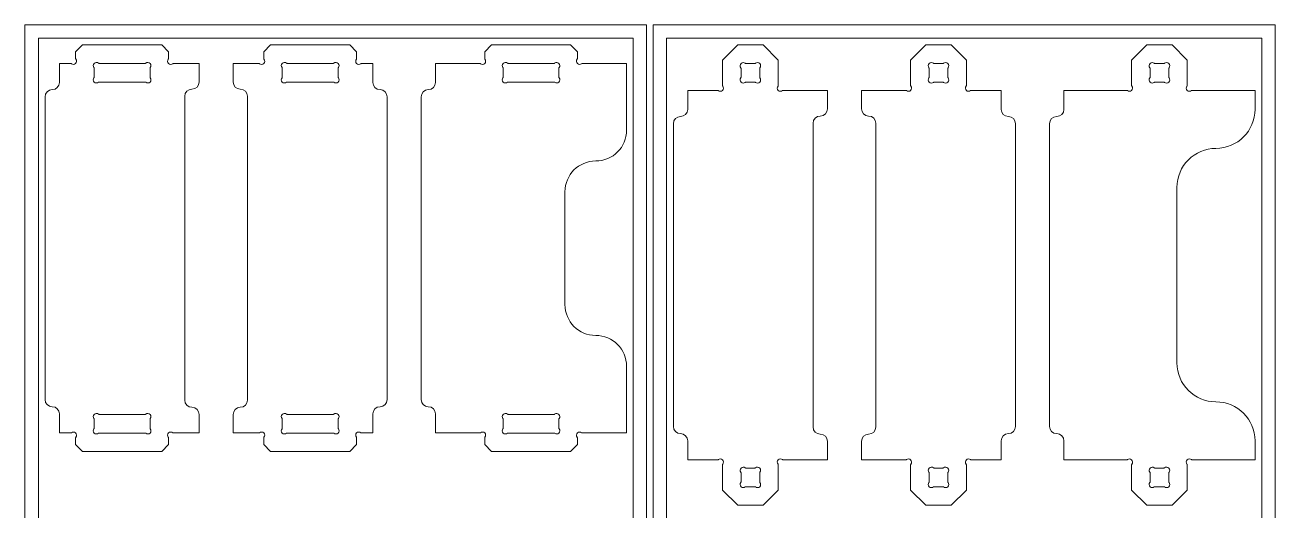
# Model space of a CAD drawing. Header units: millimetres. Extents: x 0 to 2440, y 0 to 1220.
# Drawn here: x 0 to 1217, y 747 to 1220 of the extents above; entities that cross this region are included whole.
import ezdxf

# ---------------------------------------------------------------- set-up
doc = ezdxf.new("R2010")
doc.units = ezdxf.units.MM

msp = doc.modelspace()

# ---------------------------------------------------------------- linework, layer by layer
at = {"color": 7, "linetype": 'Continuous', "lineweight": 15}
for p, q in [((605.1, 1220), (0, 1220)), ((0, 1220), (0, 0)), ((605.1, 0), (605.1, 1220)), ((1216.8, 1220), (611.6, 1220)), ((611.6, 1220), (611.6, 0)), ((1216.8, 0), (1216.8, 1220)), ((592.1, 1207), (13, 1207)), ((13, 1207), (13, 13)), ((592.1, 13), (592.1, 1207)), ((1203.8, 1207), (624.6, 1207)), ((624.6, 1207), (624.6, 13)), ((1203.8, 13), (1203.8, 1207)), ((49.3, 1193.9), (55.9, 1200.5)), ((49.3, 1187.3), (49.3, 1193.9)), ((55.9, 1200.5), (133.1, 1200.5)), ((133.1, 1200.5), (139.7, 1193.9)), ((139.7, 1193.9), (139.7, 1187.3)), ((239, 1200.5), (232.4, 1193.9)), ((232.4, 1193.9), (232.4, 1187.3)), ((316.1, 1200.5), (239, 1200.5)), ((322.8, 1193.9), (316.1, 1200.5)), ((322.8, 1187.3), (322.8, 1193.9)), ((447.5, 1193.9), (454.1, 1200.5)), ((447.5, 1187.3), (447.5, 1193.9)), ((454.1, 1200.5), (531.1, 1200.5)), ((531.1, 1200.5), (537.7, 1193.9)), ((537.7, 1193.9), (537.7, 1187.3)), ((679, 1185.7), (693.8, 1200.5)), ((693.8, 1200.5), (718.5, 1200.5)), ((718.5, 1200.5), (733.2, 1185.7)), ((876.9, 1200.5), (862.1, 1185.7)), ((901.5, 1200.5), (876.9, 1200.5)), ((916.3, 1185.7), (901.5, 1200.5)), ((1077.2, 1185.7), (1091.9, 1200.5)), ((1091.9, 1200.5), (1116.6, 1200.5)), ((1116.6, 1200.5), (1131.4, 1185.7)), ((33.5, 1182.5), (44.5, 1182.5)), ((33.5, 1164), (33.5, 1182.5)), ((72.1, 1182.6), (116.9, 1182.6)), ((144.5, 1182.5), (169.5, 1182.5)), ((169.5, 1182.5), (169.5, 1164.5)), ((227.6, 1182.5), (202.6, 1182.5)), ((202.6, 1182.5), (202.6, 1164.5)), ((300, 1182.6), (255.1, 1182.6)), ((338.6, 1182.5), (327.5, 1182.5)), ((338.6, 1164), (338.6, 1182.5)), ((399.6, 1182.5), (442.8, 1182.5)), ((399.6, 1164), (399.6, 1182.5)), ((470.3, 1182.6), (515, 1182.6)), ((542.5, 1182.5), (585.6, 1182.5)), ((585.6, 1182.5), (585.6, 1117.5)), ((679, 1161.1), (679, 1185.7)), ((701.8, 1182.5), (710.5, 1182.5)), ((733.2, 1185.7), (733.2, 1161.1)), ((862.1, 1185.7), (862.1, 1161.1)), ((893.5, 1182.5), (884.9, 1182.5)), ((916.3, 1161.1), (916.3, 1185.7)), ((1077.2, 1161.1), (1077.2, 1185.7)), ((1099.9, 1182.5), (1108.6, 1182.5)), ((1131.4, 1185.7), (1131.4, 1161.1)), ((67.3, 1169.2), (67.3, 1177.8)), ((121.7, 1177.8), (121.7, 1169.2)), ((250.4, 1177.8), (250.4, 1169.2)), ((304.8, 1169.2), (304.8, 1177.8)), ((465.5, 1169.2), (465.5, 1177.8)), ((519.7, 1177.8), (519.7, 1169.2)), ((697, 1169.1), (697, 1177.7)), ((715.2, 1177.7), (715.2, 1169.1)), ((880.1, 1177.7), (880.1, 1169.1)), ((898.3, 1169.1), (898.3, 1177.7)), ((1095.2, 1169.1), (1095.2, 1177.7)), ((1113.4, 1177.7), (1113.4, 1169.1)), ((116.9, 1164.4), (72.1, 1164.4)), ((255.1, 1164.4), (300, 1164.4)), ((515, 1164.4), (470.3, 1164.4)), ((645.1, 1156.3), (674.3, 1156.3)), ((645.1, 1137.8), (645.1, 1156.3)), ((710.5, 1164.3), (701.8, 1164.3)), ((738, 1156.3), (781.1, 1156.3)), ((781.1, 1156.3), (781.1, 1138.3)), ((857.3, 1156.3), (814.2, 1156.3)), ((814.2, 1156.3), (814.2, 1138.3)), ((884.9, 1164.3), (893.5, 1164.3)), ((950.2, 1156.3), (921.1, 1156.3)), ((950.2, 1137.8), (950.2, 1156.3)), ((1011.3, 1156.3), (1072.4, 1156.3)), ((1011.3, 1137.8), (1011.3, 1156.3)), ((1108.6, 1164.3), (1099.9, 1164.3)), ((1136.1, 1156.3), (1197.3, 1156.3)), ((1197.3, 1156.3), (1197.3, 1137.8)), ((19.5, 1150), (19.5, 855)), ((155.5, 854.5), (155.5, 1150.5)), ((216.6, 1150.5), (216.6, 854.5)), ((352.6, 855), (352.6, 1150)), ((385.6, 1150), (385.6, 855)), ((631.1, 1123.8), (631.1, 828.8)), ((767.1, 828.3), (767.1, 1124.3)), ((828.2, 1124.3), (828.2, 828.3)), ((964.2, 828.8), (964.2, 1123.8)), ((997.3, 1123.8), (997.3, 828.8)), ((1121.3, 890.8), (1121.3, 1061.8)), ((525.6, 947.5), (525.6, 1057.5)), ((585.6, 822.5), (585.6, 887.5)), ((33.5, 841), (33.5, 822.5)), ((116.9, 840.6), (72.1, 840.6)), ((169.5, 822.5), (169.5, 840.5)), ((202.6, 822.5), (202.6, 840.5)), ((255.1, 840.6), (300, 840.6)), ((338.6, 841), (338.6, 822.5)), ((399.6, 841), (399.6, 822.5)), ((515, 840.6), (470.3, 840.6)), ((67.3, 835.8), (67.3, 827.2)), ((121.7, 827.2), (121.7, 835.8)), ((250.4, 827.2), (250.4, 835.8)), ((304.8, 835.8), (304.8, 827.2)), ((465.5, 835.8), (465.5, 827.2)), ((519.7, 827.2), (519.7, 835.8)), ((33.5, 822.5), (44.5, 822.5)), ((49.3, 817.7), (49.3, 811.1)), ((72.1, 822.4), (116.9, 822.4)), ((139.7, 811.1), (139.7, 817.7)), ((144.5, 822.5), (169.5, 822.5)), ((227.6, 822.5), (202.6, 822.5)), ((232.4, 811.1), (232.4, 817.7)), ((300, 822.4), (255.1, 822.4)), ((322.8, 817.7), (322.8, 811.1)), ((338.6, 822.5), (327.5, 822.5)), ((399.6, 822.5), (442.8, 822.5)), ((447.5, 817.7), (447.5, 811.1)), ((470.3, 822.4), (515, 822.4)), ((537.7, 811.1), (537.7, 817.7)), ((542.5, 822.5), (585.6, 822.5)), ((49.3, 811.1), (55.9, 804.5)), ((55.9, 804.5), (133.1, 804.5)), ((133.1, 804.5), (139.7, 811.1)), ((239, 804.5), (232.4, 811.1)), ((316.1, 804.5), (239, 804.5)), ((322.8, 811.1), (316.1, 804.5)), ((447.5, 811.1), (454.1, 804.5)), ((454.1, 804.5), (531.1, 804.5)), ((531.1, 804.5), (537.7, 811.1)), ((645.1, 814.8), (645.1, 796.3)), ((781.1, 796.3), (781.1, 814.3)), ((814.2, 796.3), (814.2, 814.3)), ((950.2, 814.8), (950.2, 796.3)), ((1011.3, 814.8), (1011.3, 796.3)), ((1197.3, 796.3), (1197.3, 814.8)), ((645.1, 796.3), (674.3, 796.3)), ((679, 791.5), (679, 766.9)), ((733.2, 766.9), (733.2, 791.5)), ((738, 796.3), (781.1, 796.3)), ((857.3, 796.3), (814.2, 796.3)), ((862.1, 766.9), (862.1, 791.5)), ((916.3, 791.5), (916.3, 766.9)), ((950.2, 796.3), (921.1, 796.3)), ((1011.3, 796.3), (1072.4, 796.3)), ((1077.2, 791.5), (1077.2, 766.9)), ((1131.4, 766.9), (1131.4, 791.5)), ((1136.1, 796.3), (1197.3, 796.3)), ((697, 783.5), (697, 774.9)), ((710.5, 788.3), (701.8, 788.3)), ((715.2, 774.9), (715.2, 783.5)), ((880.1, 774.9), (880.1, 783.5)), ((884.9, 788.3), (893.5, 788.3)), ((898.3, 783.5), (898.3, 774.9)), ((1095.2, 783.5), (1095.2, 774.9)), ((1108.6, 788.3), (1099.9, 788.3)), ((1113.4, 774.9), (1113.4, 783.5)), ((679, 766.9), (693.8, 752.1)), ((701.8, 770.1), (710.5, 770.1)), ((718.5, 752.1), (733.2, 766.9)), ((876.9, 752.1), (862.1, 766.9)), ((893.5, 770.1), (884.9, 770.1)), ((916.3, 766.9), (901.5, 752.1)), ((1077.2, 766.9), (1091.9, 752.1)), ((1099.9, 770.1), (1108.6, 770.1)), ((1116.6, 752.1), (1131.4, 766.9)), ((693.8, 752.1), (718.5, 752.1)), ((901.5, 752.1), (876.9, 752.1)), ((1091.9, 752.1), (1116.6, 752.1))]:
    msp.add_line(p, q, dxfattribs=at)
for centre, radius, start, end in [((44.5, 1181.5), 1, 51.1275, 90), ((44.5, 1181.5), 1, 51.1275, 90), ((47.1, 1184.7), 3.1, 231.1275, 38.8725), ((47.1, 1184.7), 3.1, 231.1275, 38.8725), ((50.3, 1187.3), 1, 180, 218.8725), ((50.3, 1187.3), 1, 180, 218.8725), ((69.5, 1180.4), 3.1, 51.1275, 218.8725), ((69.5, 1180.4), 3.1, 51.1275, 218.8725), ((72.1, 1183.6), 1, 231.1275, 270), ((72.1, 1183.6), 1, 231.1275, 270), ((116.9, 1183.6), 1, 270, 308.8725), ((116.9, 1183.6), 1, 270, 308.8725), ((119.5, 1180.4), 3.1, 321.1275, 128.8725), ((119.5, 1180.4), 3.1, 321.1275, 128.8725), ((141.9, 1184.7), 3.1, 141.1275, 308.8725), ((141.9, 1184.7), 3.1, 141.1275, 308.8725), ((138.7, 1187.3), 1, 321.1275, 0), ((138.7, 1187.3), 1, 321.1275, 0), ((144.5, 1181.5), 1, 90, 128.8725), ((144.5, 1181.5), 1, 90, 128.8725), ((227.6, 1181.5), 1, 51.1275, 90), ((227.6, 1181.5), 1, 51.1275, 90), ((230.2, 1184.7), 3.1, 231.1275, 38.8725), ((230.2, 1184.7), 3.1, 231.1275, 38.8725), ((233.4, 1187.3), 1, 180, 218.8725), ((233.4, 1187.3), 1, 180, 218.8725), ((252.6, 1180.4), 3.1, 51.1275, 218.8725), ((252.6, 1180.4), 3.1, 51.1275, 218.8725), ((255.1, 1183.6), 1, 231.1275, 270), ((255.1, 1183.6), 1, 231.1275, 270), ((300, 1183.6), 1, 270, 308.8725), ((300, 1183.6), 1, 270, 308.8725), ((302.6, 1180.4), 3.1, 321.1275, 128.8725), ((302.6, 1180.4), 3.1, 321.1275, 128.8725), ((325, 1184.7), 3.1, 141.1275, 308.8725), ((325, 1184.7), 3.1, 141.1275, 308.8725), ((321.8, 1187.3), 1, 321.1275, 0), ((321.8, 1187.3), 1, 321.1275, 0), ((327.5, 1181.5), 1, 90, 128.8725), ((327.5, 1181.5), 1, 90, 128.8725), ((442.8, 1181.5), 1, 51.1275, 90), ((442.8, 1181.5), 1, 51.1275, 90), ((445.3, 1184.7), 3.1, 231.1275, 38.8725), ((445.3, 1184.7), 3.1, 231.1275, 38.8725), ((448.5, 1187.3), 1, 180, 218.8725), ((448.5, 1187.3), 1, 180, 218.8725), ((467.7, 1180.4), 3.1, 51.1275, 218.8725), ((467.7, 1180.4), 3.1, 51.1275, 218.8725), ((470.3, 1183.6), 1, 231.1275, 270), ((470.3, 1183.6), 1, 231.1275, 270), ((515, 1183.6), 1, 270, 308.8725), ((515, 1183.6), 1, 270, 308.8725), ((517.5, 1180.4), 3.1, 321.1275, 128.8725), ((517.5, 1180.4), 3.1, 321.1275, 128.8725), ((539.9, 1184.7), 3.1, 141.1275, 308.8725), ((539.9, 1184.7), 3.1, 141.1275, 308.8725), ((536.7, 1187.3), 1, 321.1275, 0), ((536.7, 1187.3), 1, 321.1275, 0), ((542.5, 1181.5), 1, 90, 128.8725), ((542.5, 1181.5), 1, 90, 128.8725), ((699.2, 1180.3), 3.1, 51.1275, 218.8725), ((699.2, 1180.3), 3.1, 51.1275, 218.8725), ((701.8, 1183.5), 1, 231.1275, 270), ((701.8, 1183.5), 1, 231.1275, 270), ((710.5, 1183.5), 1, 270, 308.8725), ((710.5, 1183.5), 1, 270, 308.8725), ((713, 1180.3), 3.1, 321.1275, 128.8725), ((713, 1180.3), 3.1, 321.1275, 128.8725), ((882.3, 1180.3), 3.1, 51.1275, 218.8725), ((882.3, 1180.3), 3.1, 51.1275, 218.8725), ((884.9, 1183.5), 1, 231.1275, 270), ((884.9, 1183.5), 1, 231.1275, 270), ((893.5, 1183.5), 1, 270, 308.8725), ((893.5, 1183.5), 1, 270, 308.8725), ((896.1, 1180.3), 3.1, 321.1275, 128.8725), ((896.1, 1180.3), 3.1, 321.1275, 128.8725), ((1097.3, 1180.3), 3.1, 51.1275, 218.8725), ((1097.3, 1180.3), 3.1, 51.1275, 218.8725), ((1099.9, 1183.5), 1, 231.1275, 270), ((1099.9, 1183.5), 1, 231.1275, 270), ((1108.6, 1183.5), 1, 270, 308.8725), ((1108.6, 1183.5), 1, 270, 308.8725), ((1111.2, 1180.3), 3.1, 321.1275, 128.8725), ((1111.2, 1180.3), 3.1, 321.1275, 128.8725), ((69.5, 1166.6), 3.1, 141.1275, 308.8725), ((69.5, 1166.6), 3.1, 141.1275, 308.8725), ((66.3, 1177.8), 1, 0, 38.8725), ((66.3, 1177.8), 1, 0, 38.8725), ((66.3, 1169.2), 1, 321.1275, 0), ((66.3, 1169.2), 1, 321.1275, 0), ((119.5, 1166.6), 3.1, 231.1275, 38.8725), ((119.5, 1166.6), 3.1, 231.1275, 38.8725), ((122.7, 1177.8), 1, 141.1275, 180), ((122.7, 1177.8), 1, 141.1275, 180), ((122.7, 1169.2), 1, 180, 218.8725), ((122.7, 1169.2), 1, 180, 218.8725), ((252.6, 1166.6), 3.1, 141.1275, 308.8725), ((252.6, 1166.6), 3.1, 141.1275, 308.8725), ((249.4, 1177.8), 1, 0, 38.8725), ((249.4, 1177.8), 1, 0, 38.8725), ((249.4, 1169.2), 1, 321.1275, 0), ((249.4, 1169.2), 1, 321.1275, 0), ((302.6, 1166.6), 3.1, 231.1275, 38.8725), ((302.6, 1166.6), 3.1, 231.1275, 38.8725), ((305.8, 1177.8), 1, 141.1275, 180), ((305.8, 1177.8), 1, 141.1275, 180), ((305.8, 1169.2), 1, 180, 218.8725), ((305.8, 1169.2), 1, 180, 218.8725), ((467.7, 1166.6), 3.1, 141.1275, 308.8725), ((467.7, 1166.6), 3.1, 141.1275, 308.8725), ((464.5, 1177.8), 1, 0, 38.8725), ((464.5, 1177.8), 1, 0, 38.8725), ((464.5, 1169.2), 1, 321.1275, 0), ((464.5, 1169.2), 1, 321.1275, 0), ((517.5, 1166.6), 3.1, 231.1275, 38.8725), ((517.5, 1166.6), 3.1, 231.1275, 38.8725), ((520.7, 1177.8), 1, 141.1275, 180), ((520.7, 1177.8), 1, 141.1275, 180), ((520.7, 1169.2), 1, 180, 218.8725), ((520.7, 1169.2), 1, 180, 218.8725), ((699.2, 1166.5), 3.1, 141.1275, 308.8725), ((699.2, 1166.5), 3.1, 141.1275, 308.8725), ((696, 1177.7), 1, 0, 38.8725), ((696, 1177.7), 1, 0, 38.8725), ((696, 1169.1), 1, 321.1275, 0), ((696, 1169.1), 1, 321.1275, 0), ((713, 1166.5), 3.1, 231.1275, 38.8725), ((713, 1166.5), 3.1, 231.1275, 38.8725), ((716.2, 1177.7), 1, 141.1275, 180), ((716.2, 1177.7), 1, 141.1275, 180), ((716.2, 1169.1), 1, 180, 218.8725), ((716.2, 1169.1), 1, 180, 218.8725), ((882.3, 1166.5), 3.1, 141.1275, 308.8725), ((882.3, 1166.5), 3.1, 141.1275, 308.8725), ((879.1, 1177.7), 1, 0, 38.8725), ((879.1, 1177.7), 1, 0, 38.8725), ((879.1, 1169.1), 1, 321.1275, 0), ((879.1, 1169.1), 1, 321.1275, 0), ((896.1, 1166.5), 3.1, 231.1275, 38.8725), ((896.1, 1166.5), 3.1, 231.1275, 38.8725), ((899.3, 1177.7), 1, 141.1275, 180), ((899.3, 1177.7), 1, 141.1275, 180), ((899.3, 1169.1), 1, 180, 218.8725), ((899.3, 1169.1), 1, 180, 218.8725), ((1097.3, 1166.5), 3.1, 141.1275, 308.8725), ((1097.3, 1166.5), 3.1, 141.1275, 308.8725), ((1094.2, 1177.7), 1, 0, 38.8725), ((1094.2, 1177.7), 1, 0, 38.8725), ((1094.2, 1169.1), 1, 321.1275, 0), ((1094.2, 1169.1), 1, 321.1275, 0), ((1111.2, 1166.5), 3.1, 231.1275, 38.8725), ((1111.2, 1166.5), 3.1, 231.1275, 38.8725), ((1114.4, 1177.7), 1, 141.1275, 180), ((1114.4, 1177.7), 1, 141.1275, 180), ((1114.4, 1169.1), 1, 180, 218.8725), ((1114.4, 1169.1), 1, 180, 218.8725), ((26.5, 1150), 7, 90, 180), ((26.5, 1150), 7, 90, 180), ((26.5, 1164), 7, 270, 0), ((26.5, 1164), 7, 270, 0), ((72.1, 1163.4), 1, 90, 128.8725), ((72.1, 1163.4), 1, 90, 128.8725), ((116.9, 1163.4), 1, 51.1275, 90), ((116.9, 1163.4), 1, 51.1275, 90), ((162.5, 1150.5), 7, 90, 180), ((162.5, 1150.5), 7, 90, 180), ((162.5, 1164.5), 7, 270, 0), ((162.5, 1164.5), 7, 270, 0), ((209.6, 1164.5), 7, 180, 270), ((209.6, 1164.5), 7, 180, 270), ((209.6, 1150.5), 7, 0, 90), ((209.6, 1150.5), 7, 0, 90), ((255.1, 1163.4), 1, 90, 128.8725), ((255.1, 1163.4), 1, 90, 128.8725), ((300, 1163.4), 1, 51.1275, 90), ((300, 1163.4), 1, 51.1275, 90), ((345.6, 1164), 7, 180, 270), ((345.6, 1164), 7, 180, 270), ((345.6, 1150), 7, 0, 90), ((345.6, 1150), 7, 0, 90), ((392.6, 1150), 7, 90, 180), ((392.6, 1150), 7, 90, 180), ((392.6, 1164), 7, 270, 0), ((392.6, 1164), 7, 270, 0), ((470.3, 1163.4), 1, 90, 128.8725), ((470.3, 1163.4), 1, 90, 128.8725), ((515, 1163.4), 1, 51.1275, 90), ((515, 1163.4), 1, 51.1275, 90), ((674.3, 1155.3), 1, 51.1275, 90), ((674.3, 1155.3), 1, 51.1275, 90), ((676.8, 1158.5), 3.1, 231.1275, 38.8725), ((676.8, 1158.5), 3.1, 231.1275, 38.8725), ((680, 1161.1), 1, 180, 218.8725), ((680, 1161.1), 1, 180, 218.8725), ((701.8, 1163.3), 1, 90, 128.8725), ((701.8, 1163.3), 1, 90, 128.8725), ((710.5, 1163.3), 1, 51.1275, 90), ((710.5, 1163.3), 1, 51.1275, 90), ((735.4, 1158.5), 3.1, 141.1275, 308.8725), ((735.4, 1158.5), 3.1, 141.1275, 308.8725), ((732.2, 1161.1), 1, 321.1275, 0), ((732.2, 1161.1), 1, 321.1275, 0), ((738, 1155.3), 1, 90, 128.8725), ((738, 1155.3), 1, 90, 128.8725), ((857.3, 1155.3), 1, 51.1275, 90), ((857.3, 1155.3), 1, 51.1275, 90), ((859.9, 1158.5), 3.1, 231.1275, 38.8725), ((859.9, 1158.5), 3.1, 231.1275, 38.8725), ((863.1, 1161.1), 1, 180, 218.8725), ((863.1, 1161.1), 1, 180, 218.8725), ((884.9, 1163.3), 1, 90, 128.8725), ((884.9, 1163.3), 1, 90, 128.8725), ((893.5, 1163.3), 1, 51.1275, 90), ((893.5, 1163.3), 1, 51.1275, 90), ((918.5, 1158.5), 3.1, 141.1275, 308.8725), ((918.5, 1158.5), 3.1, 141.1275, 308.8725), ((915.3, 1161.1), 1, 321.1275, 0), ((915.3, 1161.1), 1, 321.1275, 0), ((921.1, 1155.3), 1, 90, 128.8725), ((921.1, 1155.3), 1, 90, 128.8725), ((1072.4, 1155.3), 1, 51.1275, 90), ((1072.4, 1155.3), 1, 51.1275, 90), ((1075, 1158.5), 3.1, 231.1275, 38.8725), ((1075, 1158.5), 3.1, 231.1275, 38.8725), ((1078.2, 1161.1), 1, 180, 218.8725), ((1078.2, 1161.1), 1, 180, 218.8725), ((1099.9, 1163.3), 1, 90, 128.8725), ((1099.9, 1163.3), 1, 90, 128.8725), ((1108.6, 1163.3), 1, 51.1275, 90), ((1108.6, 1163.3), 1, 51.1275, 90), ((1133.5, 1158.5), 3.1, 141.1275, 308.8725), ((1133.5, 1158.5), 3.1, 141.1275, 308.8725), ((1130.4, 1161.1), 1, 321.1275, 0), ((1130.4, 1161.1), 1, 321.1275, 0), ((1136.1, 1155.3), 1, 90, 128.8725), ((1136.1, 1155.3), 1, 90, 128.8725), ((638.1, 1137.8), 7, 270, 0), ((638.1, 1137.8), 7, 270, 0), ((774.1, 1138.3), 7, 270, 0), ((774.1, 1138.3), 7, 270, 0), ((821.2, 1138.3), 7, 180, 270), ((821.2, 1138.3), 7, 180, 270), ((957.2, 1137.8), 7, 180, 270), ((957.2, 1137.8), 7, 180, 270), ((1004.3, 1137.8), 7, 270, 0), ((1004.3, 1137.8), 7, 270, 0), ((1159.3, 1137.8), 38, 270, 0), ((1159.3, 1137.8), 38, 270, 0), ((638.1, 1123.8), 7, 90, 180), ((638.1, 1123.8), 7, 90, 180), ((774.1, 1124.3), 7, 90, 180), ((774.1, 1124.3), 7, 90, 180), ((821.2, 1124.3), 7, 0, 90), ((821.2, 1124.3), 7, 0, 90), ((957.2, 1123.8), 7, 0, 90), ((957.2, 1123.8), 7, 0, 90), ((1004.3, 1123.8), 7, 90, 180), ((1004.3, 1123.8), 7, 90, 180), ((555.6, 1117.5), 30, 270, 0), ((555.6, 1117.5), 30, 270, 0), ((1159.3, 1061.8), 38, 90, 180), ((1159.3, 1061.8), 38, 90, 180), ((555.6, 1057.5), 30, 90, 180), ((555.6, 1057.5), 30, 90, 180), ((555.6, 947.5), 30, 180, 270), ((555.6, 947.5), 30, 180, 270), ((555.6, 887.5), 30, 0, 90), ((555.6, 887.5), 30, 0, 90), ((1159.3, 890.8), 38, 180, 270), ((1159.3, 890.8), 38, 180, 270), ((26.5, 855), 7, 180, 270), ((26.5, 855), 7, 180, 270), ((162.5, 854.5), 7, 180, 270), ((162.5, 854.5), 7, 180, 270), ((209.6, 854.5), 7, 270, 0), ((209.6, 854.5), 7, 270, 0), ((345.6, 855), 7, 270, 0), ((345.6, 855), 7, 270, 0), ((392.6, 855), 7, 180, 270), ((392.6, 855), 7, 180, 270), ((1159.3, 814.8), 38, 0, 90), ((1159.3, 814.8), 38, 0, 90), ((26.5, 841), 7, 0, 90), ((26.5, 841), 7, 0, 90), ((69.5, 838.4), 3.1, 51.1275, 218.8725), ((69.5, 838.4), 3.1, 51.1275, 218.8725), ((72.1, 841.6), 1, 231.1275, 270), ((72.1, 841.6), 1, 231.1275, 270), ((116.9, 841.6), 1, 270, 308.8725), ((116.9, 841.6), 1, 270, 308.8725), ((119.5, 838.4), 3.1, 321.1275, 128.8725), ((119.5, 838.4), 3.1, 321.1275, 128.8725), ((162.5, 840.5), 7, 0, 90), ((162.5, 840.5), 7, 0, 90), ((209.6, 840.5), 7, 90, 180), ((209.6, 840.5), 7, 90, 180), ((252.6, 838.4), 3.1, 51.1275, 218.8725), ((252.6, 838.4), 3.1, 51.1275, 218.8725), ((255.1, 841.6), 1, 231.1275, 270), ((255.1, 841.6), 1, 231.1275, 270), ((300, 841.6), 1, 270, 308.8725), ((300, 841.6), 1, 270, 308.8725), ((302.6, 838.4), 3.1, 321.1275, 128.8725), ((302.6, 838.4), 3.1, 321.1275, 128.8725), ((345.6, 841), 7, 90, 180), ((345.6, 841), 7, 90, 180), ((392.6, 841), 7, 0, 90), ((392.6, 841), 7, 0, 90), ((467.7, 838.4), 3.1, 51.1275, 218.8725), ((467.7, 838.4), 3.1, 51.1275, 218.8725), ((470.3, 841.6), 1, 231.1275, 270), ((470.3, 841.6), 1, 231.1275, 270), ((515, 841.6), 1, 270, 308.8725), ((515, 841.6), 1, 270, 308.8725), ((517.5, 838.4), 3.1, 321.1275, 128.8725), ((517.5, 838.4), 3.1, 321.1275, 128.8725), ((66.3, 835.8), 1, 0, 38.8725), ((66.3, 835.8), 1, 0, 38.8725), ((122.7, 835.8), 1, 141.1275, 180), ((122.7, 835.8), 1, 141.1275, 180), ((249.4, 835.8), 1, 0, 38.8725), ((249.4, 835.8), 1, 0, 38.8725), ((305.8, 835.8), 1, 141.1275, 180), ((305.8, 835.8), 1, 141.1275, 180), ((464.5, 835.8), 1, 0, 38.8725), ((464.5, 835.8), 1, 0, 38.8725), ((520.7, 835.8), 1, 141.1275, 180), ((520.7, 835.8), 1, 141.1275, 180), ((638.1, 828.8), 7, 180, 270), ((638.1, 828.8), 7, 180, 270), ((774.1, 828.3), 7, 180, 270), ((774.1, 828.3), 7, 180, 270), ((821.2, 828.3), 7, 270, 0), ((821.2, 828.3), 7, 270, 0), ((957.2, 828.8), 7, 270, 0), ((957.2, 828.8), 7, 270, 0), ((1004.3, 828.8), 7, 180, 270), ((1004.3, 828.8), 7, 180, 270), ((44.5, 823.5), 1, 270, 308.8725), ((44.5, 823.5), 1, 270, 308.8725), ((47.1, 820.3), 3.1, 321.1275, 128.8725), ((47.1, 820.3), 3.1, 321.1275, 128.8725), ((50.3, 817.7), 1, 141.1275, 180), ((50.3, 817.7), 1, 141.1275, 180), ((69.5, 824.6), 3.1, 141.1275, 308.8725), ((69.5, 824.6), 3.1, 141.1275, 308.8725), ((66.3, 827.2), 1, 321.1275, 0), ((66.3, 827.2), 1, 321.1275, 0), ((72.1, 821.4), 1, 90, 128.8725), ((72.1, 821.4), 1, 90, 128.8725), ((116.9, 821.4), 1, 51.1275, 90), ((116.9, 821.4), 1, 51.1275, 90), ((119.5, 824.6), 3.1, 231.1275, 38.8725), ((119.5, 824.6), 3.1, 231.1275, 38.8725), ((122.7, 827.2), 1, 180, 218.8725), ((122.7, 827.2), 1, 180, 218.8725), ((141.9, 820.3), 3.1, 51.1275, 218.8725), ((141.9, 820.3), 3.1, 51.1275, 218.8725), ((138.7, 817.7), 1, 0, 38.8725), ((138.7, 817.7), 1, 0, 38.8725), ((144.5, 823.5), 1, 231.1275, 270), ((144.5, 823.5), 1, 231.1275, 270), ((227.6, 823.5), 1, 270, 308.8725), ((227.6, 823.5), 1, 270, 308.8725), ((230.2, 820.3), 3.1, 321.1275, 128.8725), ((230.2, 820.3), 3.1, 321.1275, 128.8725), ((233.4, 817.7), 1, 141.1275, 180), ((233.4, 817.7), 1, 141.1275, 180), ((252.6, 824.6), 3.1, 141.1275, 308.8725), ((252.6, 824.6), 3.1, 141.1275, 308.8725), ((249.4, 827.2), 1, 321.1275, 0), ((249.4, 827.2), 1, 321.1275, 0), ((255.1, 821.4), 1, 90, 128.8725), ((255.1, 821.4), 1, 90, 128.8725), ((300, 821.4), 1, 51.1275, 90), ((300, 821.4), 1, 51.1275, 90), ((302.6, 824.6), 3.1, 231.1275, 38.8725), ((302.6, 824.6), 3.1, 231.1275, 38.8725), ((305.8, 827.2), 1, 180, 218.8725), ((305.8, 827.2), 1, 180, 218.8725), ((325, 820.3), 3.1, 51.1275, 218.8725), ((325, 820.3), 3.1, 51.1275, 218.8725), ((321.8, 817.7), 1, 0, 38.8725), ((321.8, 817.7), 1, 0, 38.8725), ((327.5, 823.5), 1, 231.1275, 270), ((327.5, 823.5), 1, 231.1275, 270), ((442.8, 823.5), 1, 270, 308.8725), ((442.8, 823.5), 1, 270, 308.8725), ((445.3, 820.3), 3.1, 321.1275, 128.8725), ((445.3, 820.3), 3.1, 321.1275, 128.8725), ((448.5, 817.7), 1, 141.1275, 180), ((448.5, 817.7), 1, 141.1275, 180), ((467.7, 824.6), 3.1, 141.1275, 308.8725), ((467.7, 824.6), 3.1, 141.1275, 308.8725), ((464.5, 827.2), 1, 321.1275, 0), ((464.5, 827.2), 1, 321.1275, 0), ((470.3, 821.4), 1, 90, 128.8725), ((470.3, 821.4), 1, 90, 128.8725), ((515, 821.4), 1, 51.1275, 90), ((515, 821.4), 1, 51.1275, 90), ((517.5, 824.6), 3.1, 231.1275, 38.8725), ((517.5, 824.6), 3.1, 231.1275, 38.8725), ((520.7, 827.2), 1, 180, 218.8725), ((520.7, 827.2), 1, 180, 218.8725), ((539.9, 820.3), 3.1, 51.1275, 218.8725), ((539.9, 820.3), 3.1, 51.1275, 218.8725), ((536.7, 817.7), 1, 0, 38.8725), ((536.7, 817.7), 1, 0, 38.8725), ((542.5, 823.5), 1, 231.1275, 270), ((542.5, 823.5), 1, 231.1275, 270), ((638.1, 814.8), 7, 0, 90), ((638.1, 814.8), 7, 0, 90), ((774.1, 814.3), 7, 0, 90), ((774.1, 814.3), 7, 0, 90), ((821.2, 814.3), 7, 90, 180), ((821.2, 814.3), 7, 90, 180), ((957.2, 814.8), 7, 90, 180), ((957.2, 814.8), 7, 90, 180), ((1004.3, 814.8), 7, 0, 90), ((1004.3, 814.8), 7, 0, 90), ((674.3, 797.3), 1, 270, 308.8725), ((674.3, 797.3), 1, 270, 308.8725), ((676.8, 794.1), 3.1, 321.1275, 128.8725), ((676.8, 794.1), 3.1, 321.1275, 128.8725), ((680, 791.5), 1, 141.1275, 180), ((680, 791.5), 1, 141.1275, 180), ((735.4, 794.1), 3.1, 51.1275, 218.8725), ((735.4, 794.1), 3.1, 51.1275, 218.8725), ((732.2, 791.5), 1, 0, 38.8725), ((732.2, 791.5), 1, 0, 38.8725), ((738, 797.3), 1, 231.1275, 270), ((738, 797.3), 1, 231.1275, 270), ((857.3, 797.3), 1, 270, 308.8725), ((857.3, 797.3), 1, 270, 308.8725), ((859.9, 794.1), 3.1, 321.1275, 128.8725), ((859.9, 794.1), 3.1, 321.1275, 128.8725), ((863.1, 791.5), 1, 141.1275, 180), ((863.1, 791.5), 1, 141.1275, 180), ((918.5, 794.1), 3.1, 51.1275, 218.8725), ((918.5, 794.1), 3.1, 51.1275, 218.8725), ((915.3, 791.5), 1, 0, 38.8725), ((915.3, 791.5), 1, 0, 38.8725), ((921.1, 797.3), 1, 231.1275, 270), ((921.1, 797.3), 1, 231.1275, 270), ((1072.4, 797.3), 1, 270, 308.8725), ((1072.4, 797.3), 1, 270, 308.8725), ((1075, 794.1), 3.1, 321.1275, 128.8725), ((1075, 794.1), 3.1, 321.1275, 128.8725), ((1078.2, 791.5), 1, 141.1275, 180), ((1078.2, 791.5), 1, 141.1275, 180), ((1133.5, 794.1), 3.1, 51.1275, 218.8725), ((1133.5, 794.1), 3.1, 51.1275, 218.8725), ((1130.4, 791.5), 1, 0, 38.8725), ((1130.4, 791.5), 1, 0, 38.8725), ((1136.1, 797.3), 1, 231.1275, 270), ((1136.1, 797.3), 1, 231.1275, 270), ((699.2, 786.1), 3.1, 51.1275, 218.8725), ((699.2, 786.1), 3.1, 51.1275, 218.8725), ((696, 783.5), 1, 0, 38.8725), ((696, 783.5), 1, 0, 38.8725), ((701.8, 789.3), 1, 231.1275, 270), ((701.8, 789.3), 1, 231.1275, 270), ((710.5, 789.3), 1, 270, 308.8725), ((710.5, 789.3), 1, 270, 308.8725), ((713, 786.1), 3.1, 321.1275, 128.8725), ((713, 786.1), 3.1, 321.1275, 128.8725), ((716.2, 783.5), 1, 141.1275, 180), ((716.2, 783.5), 1, 141.1275, 180), ((882.3, 786.1), 3.1, 51.1275, 218.8725), ((882.3, 786.1), 3.1, 51.1275, 218.8725), ((879.1, 783.5), 1, 0, 38.8725), ((879.1, 783.5), 1, 0, 38.8725), ((884.9, 789.3), 1, 231.1275, 270), ((884.9, 789.3), 1, 231.1275, 270), ((893.5, 789.3), 1, 270, 308.8725), ((893.5, 789.3), 1, 270, 308.8725), ((896.1, 786.1), 3.1, 321.1275, 128.8725), ((896.1, 786.1), 3.1, 321.1275, 128.8725), ((899.3, 783.5), 1, 141.1275, 180), ((899.3, 783.5), 1, 141.1275, 180), ((1097.3, 786.1), 3.1, 51.1275, 218.8725), ((1097.3, 786.1), 3.1, 51.1275, 218.8725), ((1094.2, 783.5), 1, 0, 38.8725), ((1094.2, 783.5), 1, 0, 38.8725), ((1099.9, 789.3), 1, 231.1275, 270), ((1099.9, 789.3), 1, 231.1275, 270), ((1108.6, 789.3), 1, 270, 308.8725), ((1108.6, 789.3), 1, 270, 308.8725), ((1111.2, 786.1), 3.1, 321.1275, 128.8725), ((1111.2, 786.1), 3.1, 321.1275, 128.8725), ((1114.4, 783.5), 1, 141.1275, 180), ((1114.4, 783.5), 1, 141.1275, 180), ((699.2, 772.3), 3.1, 141.1275, 308.8725), ((699.2, 772.3), 3.1, 141.1275, 308.8725), ((696, 774.9), 1, 321.1275, 0), ((696, 774.9), 1, 321.1275, 0), ((701.8, 769.1), 1, 90, 128.8725), ((701.8, 769.1), 1, 90, 128.8725), ((710.5, 769.1), 1, 51.1275, 90), ((710.5, 769.1), 1, 51.1275, 90), ((713, 772.3), 3.1, 231.1275, 38.8725), ((713, 772.3), 3.1, 231.1275, 38.8725), ((716.2, 774.9), 1, 180, 218.8725), ((716.2, 774.9), 1, 180, 218.8725), ((882.3, 772.3), 3.1, 141.1275, 308.8725), ((882.3, 772.3), 3.1, 141.1275, 308.8725), ((879.1, 774.9), 1, 321.1275, 0), ((879.1, 774.9), 1, 321.1275, 0), ((884.9, 769.1), 1, 90, 128.8725), ((884.9, 769.1), 1, 90, 128.8725), ((893.5, 769.1), 1, 51.1275, 90), ((893.5, 769.1), 1, 51.1275, 90), ((896.1, 772.3), 3.1, 231.1275, 38.8725), ((896.1, 772.3), 3.1, 231.1275, 38.8725), ((899.3, 774.9), 1, 180, 218.8725), ((899.3, 774.9), 1, 180, 218.8725), ((1097.3, 772.3), 3.1, 141.1275, 308.8725), ((1097.3, 772.3), 3.1, 141.1275, 308.8725), ((1094.2, 774.9), 1, 321.1275, 0), ((1094.2, 774.9), 1, 321.1275, 0), ((1099.9, 769.1), 1, 90, 128.8725), ((1099.9, 769.1), 1, 90, 128.8725), ((1108.6, 769.1), 1, 51.1275, 90), ((1108.6, 769.1), 1, 51.1275, 90), ((1111.2, 772.3), 3.1, 231.1275, 38.8725), ((1111.2, 772.3), 3.1, 231.1275, 38.8725), ((1114.4, 774.9), 1, 180, 218.8725), ((1114.4, 774.9), 1, 180, 218.8725)]:
    msp.add_arc(centre, radius, start, end, dxfattribs=at)

doc.saveas('drawing.dxf')
